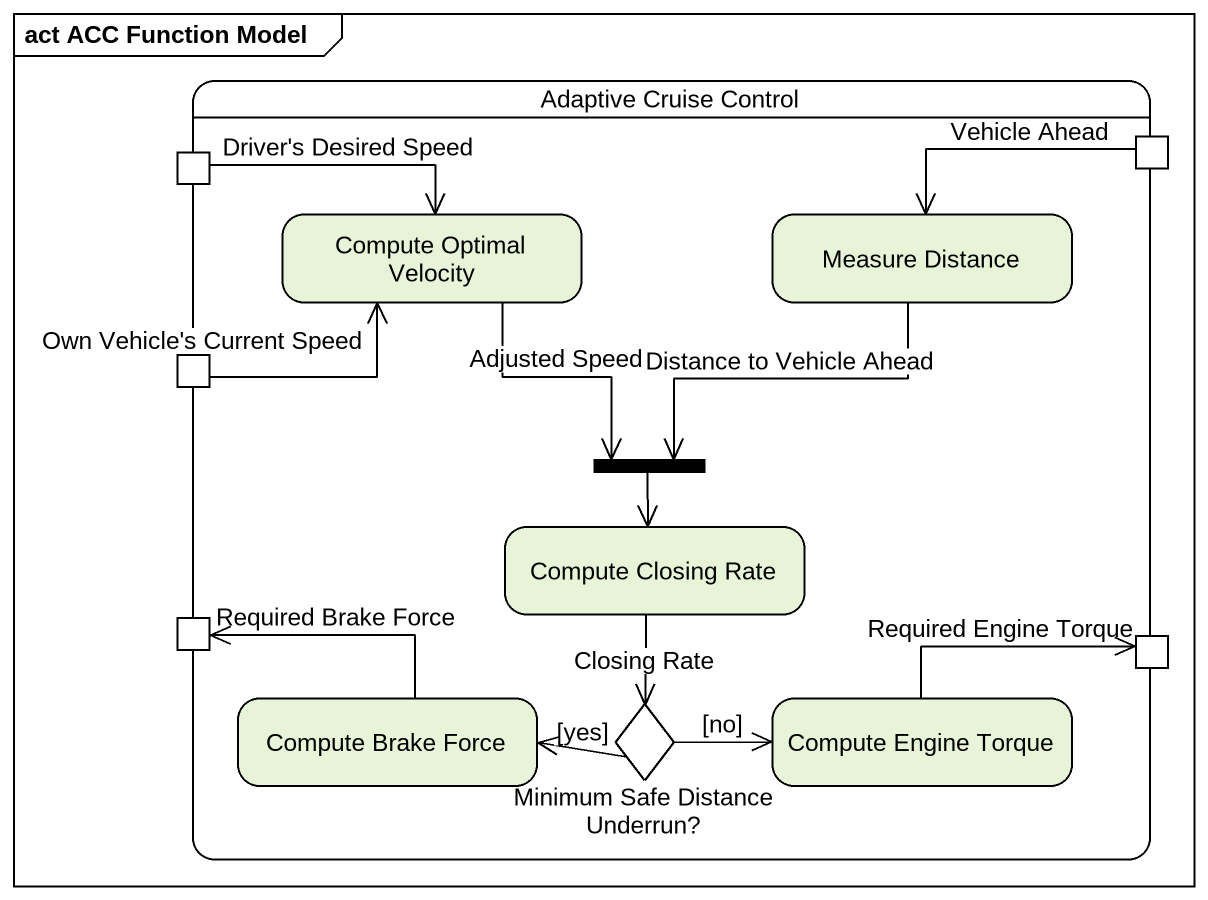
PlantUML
@startuml
mainframe act ACC Function Model
hide empty description
state "Adaptive Cruise Control" as Adaptive_Cruise_Control {
  state pin1 <<outputPin>>
  state pin2 <<outputPin>>
  state "Compute Optimal Velocity" as Compute_Optimal_Velocity
  state "Measure Distance" as Measure_Distance
  state pin3 <<outputPin>>
  state "Compute Closing Rate" as Compute_Closing_Rate
  state fork1 <<join>>
  state pin4 <<inputPin>>
  state pin5 <<inputPin>>
  state "Compute Brake Force" as Compute_Brake_Force
  state "Minimum Safe Distance Underrun?" as Minimum_Safe_Distance <<choice>>
  state "Compute Engine Torque" as Compute_Engine_Torque
}
pin1 -left-> Measure_Distance : Vehicle Ahead
pin2 -right-> Compute_Optimal_Velocity : Driver's Desired Speed
Compute_Optimal_Velocity --> fork1 : Adjusted Speed
Measure_Distance --> fork1 : Distance to Vehicle Ahead
pin3 -right-> Compute_Optimal_Velocity : Own Vehicle's Current Speed
Compute_Closing_Rate --> Minimum_Safe_Distance : Closing Rate
fork1 --> Compute_Closing_Rate
Compute_Brake_Force -left-> pin4 : Required Brake Force
Minimum_Safe_Distance -left-> Compute_Brake_Force : [yes]
Minimum_Safe_Distance -right-> Compute_Engine_Torque : [no]
Compute_Engine_Torque -right-> pin5 : Required Engine Torque
@enduml
